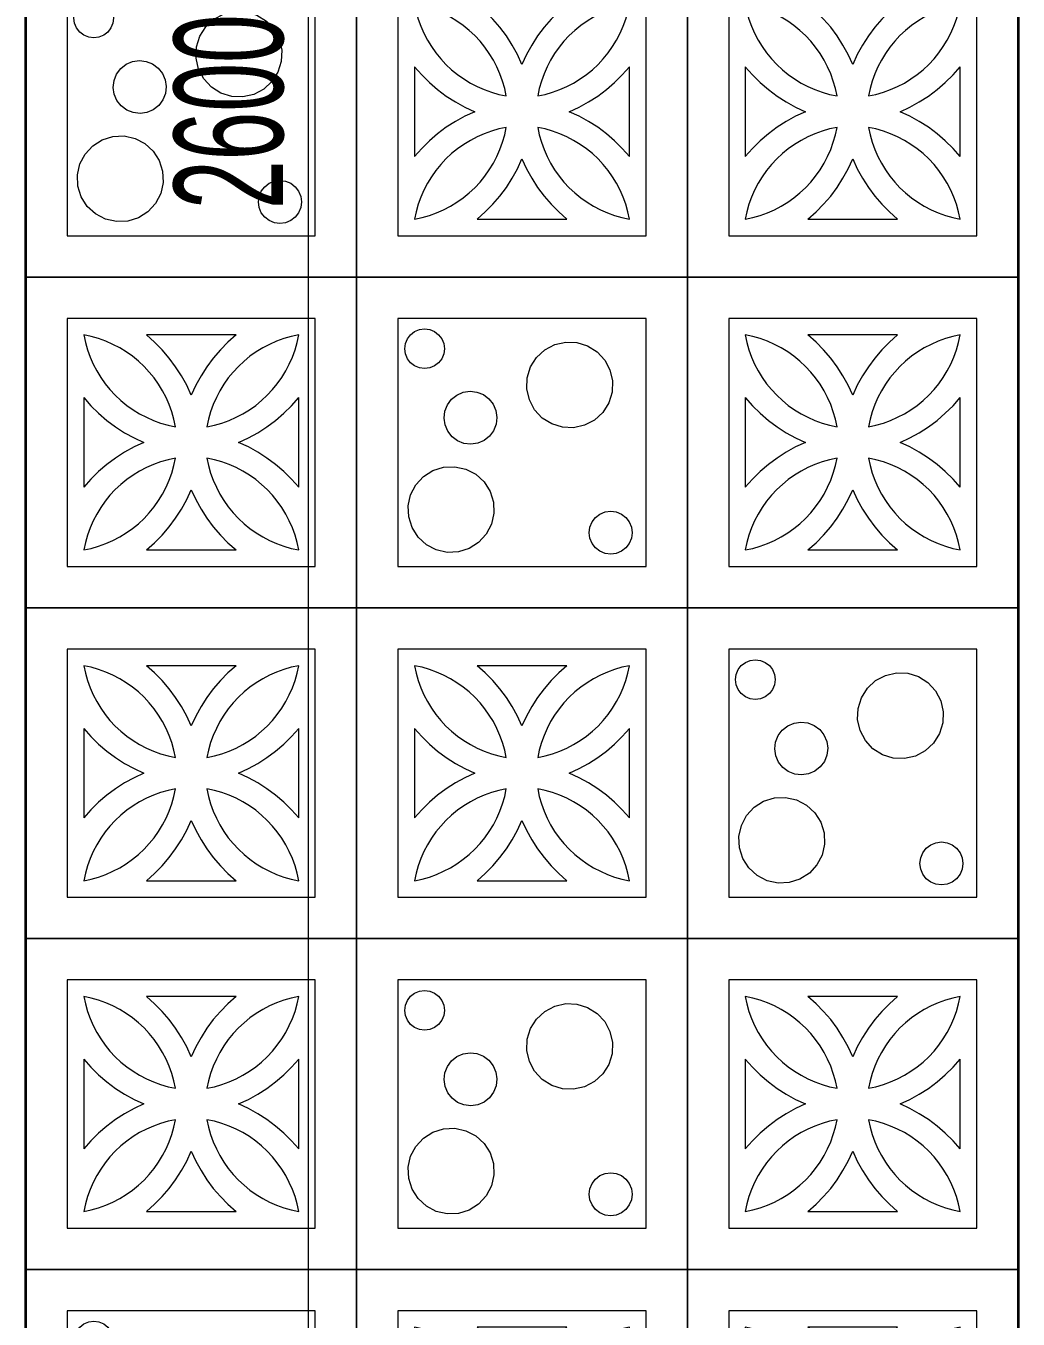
# Model space of a CAD drawing. Header units: millimetres. Extents: x 1336014 to 2939047, y -333549 to -60566.
# Drawn here: x 1390176 to 1390776, y -174925 to -174143 of the extents above; entities that cross this region are included whole.
import ezdxf

# ---------------------------------------------------------------- set-up
doc = ezdxf.new("R2010")
doc.units = ezdxf.units.MM
doc.header["$MEASUREMENT"] = 0
for name, color, linetype, lineweight in [('01.Cut', 255, 'Continuous', 35), ('03.Manh', 251, 'Continuous', 13), ('08.Dim', 156, 'Continuous', 15)]:
    doc.layers.add(name, color=color, linetype=linetype, lineweight=lineweight)
doc.styles.add('TT5_Text Dim', font='hoatbif.shx', dxfattribs={"width": 0.6})
doc.dimstyles.new('TT5_Dim 1-30', dxfattribs={"dimscale": 30, "dimtxt": 2.2, "dimasz": 1, "dimexe": 1, "dimexo": 0, "dimgap": 0.5, "dimtad": 1, "dimdec": 0, "dimzin": 0, "dimdsep": 46, "dimtxsty": 'TT5_Text Dim', "dimblk": 'ARCHTICK', "dimcen": 0, "dimdle": 1, "dimclrd": 256, "dimclre": 256, "dimclrt": 1, "dimadec": 0, "dimazin": 0, "dimtfac": 0.015, "dimtdec": 0, "dimtix": 1, "dimtmove": 2, "dimatfit": 3, "dimfxl": 1, "dimtolj": 1, "dimtzin": 0, "dimlwd": -1, "dimlwe": -1, "dimarcsym": 1})

# ---------------------------------------------------------------- blocks, each defined once
blk = doc.blocks.new('ewrw')
for p, q in [((-554.47, 1267.1), (-554.47, 1067.1)), ((-354.47, 1267.1), (-554.47, 1267.1)), ((-354.47, 1067.1), (-354.47, 1267.1)), ((-379.47, 1242.1), (-529.47, 1242.1)), ((-529.47, 1242.1), (-529.47, 1092.1)), ((-379.47, 1092.1), (-379.47, 1242.1)), ((-519.47, 1232.1), (-518.5, 1227.57)), ((-514.93, 1231.13), (-519.47, 1232.1)), ((-510.47, 1229.86), (-514.93, 1231.13)), ((-506.11, 1228.28), (-510.47, 1229.86)), ((-501.86, 1226.42), (-506.11, 1228.28)), ((-476.66, 1227.76), (-481.55, 1232.1)), ((-427.4, 1232.1), (-481.55, 1232.1)), ((-472.08, 1223.09), (-476.66, 1227.76)), ((-432.29, 1227.76), (-436.87, 1223.09)), ((-427.4, 1232.1), (-432.29, 1227.76)), ((-402.84, 1228.28), (-407.09, 1226.42)), ((-398.47, 1229.86), (-402.84, 1228.28)), ((-394.01, 1231.13), (-398.47, 1229.86)), ((-389.47, 1232.1), (-394.01, 1231.13)), ((-390.44, 1227.57), (-389.47, 1232.1)), ((-518.5, 1227.57), (-517.23, 1223.1)), ((-517.23, 1223.1), (-515.65, 1218.74)), ((-497.74, 1224.27), (-501.86, 1226.42)), ((-493.78, 1221.85), (-497.74, 1224.27)), ((-490, 1219.17), (-493.78, 1221.85)), ((-467.82, 1218.12), (-472.08, 1223.09)), ((-436.87, 1223.09), (-441.12, 1218.12)), ((-415.16, 1221.85), (-418.95, 1219.17)), ((-411.2, 1224.27), (-415.16, 1221.85)), ((-407.09, 1226.42), (-411.2, 1224.27)), ((-393.29, 1218.74), (-391.72, 1223.1)), ((-391.72, 1223.1), (-390.44, 1227.57)), ((-515.65, 1218.74), (-513.79, 1214.49)), ((-513.79, 1214.49), (-511.64, 1210.37)), ((-486.4, 1216.24), (-490, 1219.17)), ((-483.01, 1213.07), (-486.4, 1216.24)), ((-479.84, 1209.68), (-483.01, 1213.07)), ((-463.92, 1212.87), (-467.82, 1218.12)), ((-460.38, 1207.37), (-463.92, 1212.87)), ((-445.02, 1212.87), (-448.56, 1207.37)), ((-441.12, 1218.12), (-445.02, 1212.87)), ((-425.93, 1213.07), (-429.1, 1209.68)), ((-422.54, 1216.24), (-425.93, 1213.07)), ((-418.95, 1219.17), (-422.54, 1216.24)), ((-397.3, 1210.37), (-395.16, 1214.49)), ((-395.16, 1214.49), (-393.29, 1218.74)), ((-511.64, 1210.37), (-509.22, 1206.42)), ((-509.22, 1206.42), (-506.54, 1202.63)), ((-476.91, 1206.08), (-479.84, 1209.68)), ((-474.22, 1202.29), (-476.91, 1206.08)), ((-457.23, 1201.64), (-460.38, 1207.37)), ((-448.56, 1207.37), (-451.72, 1201.64)), ((-432.04, 1206.08), (-434.72, 1202.29)), ((-429.1, 1209.68), (-432.04, 1206.08)), ((-402.41, 1202.63), (-399.72, 1206.42)), ((-399.72, 1206.42), (-397.3, 1210.37)), ((-506.54, 1202.63), (-503.6, 1199.03)), ((-503.6, 1199.03), (-500.43, 1195.64)), ((-471.8, 1198.33), (-474.22, 1202.29)), ((-469.66, 1194.22), (-471.8, 1198.33)), ((-454.47, 1195.7), (-457.23, 1201.64)), ((-451.72, 1201.64), (-454.47, 1195.7)), ((-437.14, 1198.33), (-439.29, 1194.22)), ((-434.72, 1202.29), (-437.14, 1198.33)), ((-408.51, 1195.64), (-405.34, 1199.03)), ((-405.34, 1199.03), (-402.41, 1202.63)), ((-519.47, 1194.18), (-515.13, 1189.29)), ((-519.47, 1194.18), (-519.47, 1140.03)), ((-515.13, 1189.29), (-510.46, 1184.71)), ((-500.43, 1195.64), (-497.04, 1192.47)), ((-497.04, 1192.47), (-493.45, 1189.54)), ((-493.45, 1189.54), (-489.66, 1186.86)), ((-467.79, 1189.97), (-469.66, 1194.22)), ((-466.22, 1185.6), (-467.79, 1189.97)), ((-441.15, 1189.97), (-442.73, 1185.6)), ((-439.29, 1194.22), (-441.15, 1189.97)), ((-419.28, 1186.86), (-415.5, 1189.54)), ((-415.5, 1189.54), (-411.9, 1192.47)), ((-411.9, 1192.47), (-408.51, 1195.64)), ((-398.49, 1184.71), (-393.82, 1189.29)), ((-393.82, 1189.29), (-389.47, 1194.18)), ((-389.47, 1140.03), (-389.47, 1194.18)), ((-510.46, 1184.71), (-505.49, 1180.45)), ((-489.66, 1186.86), (-485.7, 1184.44)), ((-485.7, 1184.44), (-481.59, 1182.29)), ((-481.59, 1182.29), (-477.34, 1180.42)), ((-464.94, 1181.14), (-466.22, 1185.6)), ((-463.97, 1176.6), (-464.94, 1181.14)), ((-444, 1181.14), (-444.97, 1176.6)), ((-442.73, 1185.6), (-444, 1181.14)), ((-431.61, 1180.42), (-427.36, 1182.29)), ((-427.36, 1182.29), (-423.24, 1184.44)), ((-423.24, 1184.44), (-419.28, 1186.86)), ((-403.46, 1180.45), (-398.49, 1184.71)), ((-505.49, 1180.45), (-500.24, 1176.55)), ((-500.24, 1176.55), (-494.73, 1173.01)), ((-494.73, 1173.01), (-489, 1169.86)), ((-477.34, 1180.42), (-472.97, 1178.85)), ((-472.97, 1178.85), (-468.51, 1177.57)), ((-468.51, 1177.57), (-463.97, 1176.6)), ((-444.97, 1176.6), (-440.43, 1177.57)), ((-440.43, 1177.57), (-435.97, 1178.85)), ((-435.97, 1178.85), (-431.61, 1180.42)), ((-419.94, 1169.86), (-414.21, 1173.01)), ((-414.21, 1173.01), (-408.71, 1176.55)), ((-408.71, 1176.55), (-403.46, 1180.45)), ((-489, 1169.86), (-483.07, 1167.1)), ((-483.07, 1167.1), (-489, 1164.35)), ((-425.87, 1167.1), (-419.94, 1169.86)), ((-419.94, 1164.35), (-425.87, 1167.1)), ((-500.24, 1157.66), (-505.49, 1153.75)), ((-494.73, 1161.19), (-500.24, 1157.66)), ((-489, 1164.35), (-494.73, 1161.19)), ((-463.97, 1157.6), (-468.51, 1156.63)), ((-464.94, 1153.07), (-463.97, 1157.6)), ((-444.97, 1157.6), (-444, 1153.07)), ((-440.43, 1156.63), (-444.97, 1157.6)), ((-414.21, 1161.19), (-419.94, 1164.35)), ((-408.71, 1157.66), (-414.21, 1161.19)), ((-403.46, 1153.75), (-408.71, 1157.66)), ((-510.46, 1149.5), (-515.13, 1144.92)), ((-505.49, 1153.75), (-510.46, 1149.5)), ((-485.7, 1149.77), (-489.66, 1147.35)), ((-481.59, 1151.92), (-485.7, 1149.77)), ((-477.34, 1153.78), (-481.59, 1151.92)), ((-472.97, 1155.36), (-477.34, 1153.78)), ((-468.51, 1156.63), (-472.97, 1155.36)), ((-466.22, 1148.6), (-464.94, 1153.07)), ((-444, 1153.07), (-442.73, 1148.6)), ((-435.97, 1155.36), (-440.43, 1156.63)), ((-431.61, 1153.78), (-435.97, 1155.36)), ((-427.36, 1151.92), (-431.61, 1153.78)), ((-423.24, 1149.77), (-427.36, 1151.92)), ((-419.28, 1147.35), (-423.24, 1149.77)), ((-398.49, 1149.5), (-403.46, 1153.75)), ((-393.82, 1144.92), (-398.49, 1149.5)), ((-515.13, 1144.92), (-519.47, 1140.03)), ((-497.04, 1141.74), (-500.43, 1138.57)), ((-493.45, 1144.67), (-497.04, 1141.74)), ((-489.66, 1147.35), (-493.45, 1144.67)), ((-469.66, 1139.99), (-467.79, 1144.24)), ((-467.79, 1144.24), (-466.22, 1148.6)), ((-442.73, 1148.6), (-441.15, 1144.24)), ((-441.15, 1144.24), (-439.29, 1139.99)), ((-415.5, 1144.67), (-419.28, 1147.35)), ((-411.9, 1141.74), (-415.5, 1144.67)), ((-408.51, 1138.57), (-411.9, 1141.74)), ((-389.47, 1140.03), (-393.82, 1144.92)), ((-503.6, 1135.18), (-506.54, 1131.58)), ((-500.43, 1138.57), (-503.6, 1135.18)), ((-474.22, 1131.92), (-471.8, 1135.87)), ((-471.8, 1135.87), (-469.66, 1139.99)), ((-457.23, 1132.57), (-454.47, 1138.5)), ((-454.47, 1138.5), (-451.72, 1132.57)), ((-439.29, 1139.99), (-437.14, 1135.87)), ((-437.14, 1135.87), (-434.72, 1131.92)), ((-405.34, 1135.18), (-408.51, 1138.57)), ((-402.41, 1131.58), (-405.34, 1135.18)), ((-509.22, 1127.79), (-511.64, 1123.83)), ((-506.54, 1131.58), (-509.22, 1127.79)), ((-479.84, 1124.53), (-476.91, 1128.13)), ((-476.91, 1128.13), (-474.22, 1131.92)), ((-463.92, 1121.34), (-460.38, 1126.84)), ((-460.38, 1126.84), (-457.23, 1132.57)), ((-451.72, 1132.57), (-448.56, 1126.84)), ((-448.56, 1126.84), (-445.02, 1121.34)), ((-434.72, 1131.92), (-432.04, 1128.13)), ((-432.04, 1128.13), (-429.1, 1124.53)), ((-399.72, 1127.79), (-402.41, 1131.58)), ((-397.3, 1123.83), (-399.72, 1127.79)), ((-513.79, 1119.72), (-515.65, 1115.47)), ((-511.64, 1123.83), (-513.79, 1119.72)), ((-486.4, 1117.97), (-483.01, 1121.14)), ((-483.01, 1121.14), (-479.84, 1124.53)), ((-467.82, 1116.09), (-463.92, 1121.34)), ((-445.02, 1121.34), (-441.12, 1116.09)), ((-429.1, 1124.53), (-425.93, 1121.14)), ((-425.93, 1121.14), (-422.54, 1117.97)), ((-395.16, 1119.72), (-397.3, 1123.83)), ((-393.29, 1115.47), (-395.16, 1119.72)), ((-517.23, 1111.1), (-518.5, 1106.64)), ((-515.65, 1115.47), (-517.23, 1111.1)), ((-497.74, 1109.94), (-493.78, 1112.36)), ((-493.78, 1112.36), (-490, 1115.04)), ((-490, 1115.04), (-486.4, 1117.97)), ((-476.66, 1106.45), (-472.08, 1111.12)), ((-472.08, 1111.12), (-467.82, 1116.09)), ((-441.12, 1116.09), (-436.87, 1111.12)), ((-436.87, 1111.12), (-432.29, 1106.45)), ((-422.54, 1117.97), (-418.95, 1115.04)), ((-418.95, 1115.04), (-415.16, 1112.36)), ((-415.16, 1112.36), (-411.2, 1109.94)), ((-391.72, 1111.1), (-393.29, 1115.47)), ((-390.44, 1106.64), (-391.72, 1111.1)), ((-518.5, 1106.64), (-519.47, 1102.1)), ((-519.47, 1102.1), (-514.93, 1103.07)), ((-514.93, 1103.07), (-510.47, 1104.35)), ((-510.47, 1104.35), (-506.11, 1105.92)), ((-506.11, 1105.92), (-501.86, 1107.79)), ((-501.86, 1107.79), (-497.74, 1109.94)), ((-481.55, 1102.1), (-476.66, 1106.45)), ((-432.29, 1106.45), (-427.4, 1102.1)), ((-411.2, 1109.94), (-407.09, 1107.79)), ((-407.09, 1107.79), (-402.84, 1105.92)), ((-402.84, 1105.92), (-398.47, 1104.35)), ((-398.47, 1104.35), (-394.01, 1103.07)), ((-394.01, 1103.07), (-389.47, 1102.1)), ((-389.47, 1102.1), (-390.44, 1106.64)), ((-481.55, 1102.1), (-427.4, 1102.1)), ((-529.47, 1092.1), (-379.47, 1092.1)), ((-554.47, 1067.1), (-354.47, 1067.1))]:
    blk.add_line(p, q)
blk = doc.blocks.new('q\xadeqw')
for p, q in [((-554.47, 992.1), (-554.47, 792.1)), ((-354.47, 992.1), (-554.47, 992.1)), ((-354.47, 792.1), (-354.47, 992.1)), ((-379.47, 967.1), (-529.47, 967.1)), ((-529.47, 967.1), (-529.47, 817.1)), ((-379.47, 817.1), (-379.47, 967.1)), ((-524.97, 951.83), (-523.77, 954.72)), ((-523.77, 954.72), (-521.86, 957.21)), ((-521.86, 957.21), (-519.38, 959.12)), ((-519.38, 959.12), (-516.48, 960.32)), ((-516.48, 960.32), (-513.38, 960.72)), ((-513.38, 960.72), (-510.27, 960.32)), ((-510.27, 960.32), (-507.38, 959.12)), ((-507.38, 959.12), (-504.89, 957.21)), ((-504.89, 957.21), (-502.99, 954.72)), ((-502.99, 954.72), (-501.79, 951.83)), ((-525.38, 948.72), (-524.97, 951.83)), ((-524.97, 945.62), (-525.38, 948.72)), ((-501.79, 951.83), (-501.38, 948.72)), ((-501.38, 948.72), (-501.79, 945.62)), ((-445.64, 943.49), (-440.66, 948.11)), ((-440.66, 948.11), (-434.66, 951.27)), ((-434.66, 951.27), (-428.04, 952.78)), ((-428.04, 952.78), (-421.26, 952.51)), ((-421.26, 952.51), (-414.78, 950.51)), ((-414.78, 950.51), (-409.03, 946.89)), ((-409.03, 946.89), (-404.42, 941.91)), ((-523.77, 942.72), (-524.97, 945.62)), ((-521.86, 940.24), (-523.77, 942.72)), ((-519.38, 938.33), (-521.86, 940.24)), ((-504.89, 940.24), (-507.38, 938.33)), ((-502.99, 942.72), (-504.89, 940.24)), ((-501.79, 945.62), (-502.99, 942.72)), ((-449.26, 937.75), (-445.64, 943.49)), ((-404.42, 941.91), (-401.26, 935.91)), ((-516.48, 937.13), (-519.38, 938.33)), ((-513.38, 936.72), (-516.48, 937.13)), ((-510.27, 937.13), (-513.38, 936.72)), ((-507.38, 938.33), (-510.27, 937.13)), ((-451.53, 924.49), (-451.27, 931.27)), ((-451.27, 931.27), (-449.26, 937.75)), ((-401.26, 935.91), (-399.75, 929.29)), ((-489.97, 922.43), (-485.84, 923.03)), ((-485.84, 923.03), (-481.69, 922.54)), ((-450.03, 917.87), (-451.53, 924.49)), ((-399.75, 929.29), (-400.01, 922.51)), ((-499.59, 914.84), (-497.09, 918.19)), ((-497.09, 918.19), (-493.81, 920.78)), ((-493.81, 920.78), (-489.97, 922.43)), ((-481.69, 922.54), (-477.81, 921)), ((-477.81, 921), (-474.46, 918.5)), ((-474.46, 918.5), (-471.88, 915.22)), ((-471.88, 915.22), (-470.22, 911.38)), ((-446.86, 911.86), (-450.03, 917.87)), ((-402.02, 916.02), (-405.64, 910.28)), ((-400.01, 922.51), (-402.02, 916.02)), ((-501.62, 906.81), (-501.13, 910.96)), ((-501.13, 910.96), (-499.59, 914.84)), ((-470.22, 911.38), (-469.62, 907.25)), ((-469.62, 907.25), (-470.11, 903.1)), ((-442.25, 906.88), (-446.86, 911.86)), ((-405.64, 910.28), (-410.62, 905.67)), ((-501.02, 902.68), (-501.62, 906.81)), ((-499.37, 898.84), (-501.02, 902.68)), ((-470.11, 903.1), (-471.65, 899.22)), ((-436.51, 903.27), (-442.25, 906.88)), ((-430.02, 901.26), (-436.51, 903.27)), ((-423.24, 901), (-430.02, 901.26)), ((-416.62, 902.5), (-423.24, 901)), ((-410.62, 905.67), (-416.62, 902.5)), ((-496.78, 895.56), (-499.37, 898.84)), ((-493.43, 893.07), (-496.78, 895.56)), ((-489.55, 891.52), (-493.43, 893.07)), ((-485.4, 891.03), (-489.55, 891.52)), ((-481.27, 891.63), (-485.4, 891.03)), ((-477.43, 893.29), (-481.27, 891.63)), ((-474.15, 895.87), (-477.43, 893.29)), ((-471.65, 899.22), (-474.15, 895.87)), ((-508.34, 875.13), (-501.86, 877.16)), ((-501.86, 877.16), (-495.08, 877.45)), ((-495.08, 877.45), (-488.45, 875.97)), ((-488.45, 875.97), (-482.44, 872.83)), ((-518.66, 866.49), (-514.06, 871.49)), ((-514.06, 871.49), (-508.34, 875.13)), ((-482.44, 872.83), (-477.44, 868.24)), ((-477.44, 868.24), (-473.8, 862.51)), ((-523.27, 853.85), (-521.8, 860.47)), ((-521.8, 860.47), (-518.66, 866.49)), ((-473.8, 862.51), (-471.77, 856.03)), ((-522.99, 847.06), (-523.27, 853.85)), ((-471.77, 856.03), (-471.48, 849.25)), ((-520.95, 840.59), (-522.99, 847.06)), ((-471.48, 849.25), (-472.95, 842.63)), ((-412.1, 844.03), (-410.03, 846.72)), ((-410.03, 846.72), (-407.34, 848.79)), ((-407.34, 848.79), (-404.2, 850.09)), ((-404.2, 850.09), (-400.84, 850.53)), ((-400.84, 850.53), (-397.47, 850.09)), ((-397.47, 850.09), (-394.34, 848.79)), ((-394.34, 848.79), (-391.65, 846.72)), ((-391.65, 846.72), (-389.58, 844.03)), ((-517.31, 834.86), (-520.95, 840.59)), ((-472.95, 842.63), (-476.1, 836.61)), ((-413.84, 837.53), (-413.4, 840.9)), ((-413.4, 834.17), (-413.84, 837.53)), ((-413.4, 840.9), (-412.1, 844.03)), ((-389.58, 844.03), (-388.28, 840.9)), ((-388.28, 840.9), (-387.84, 837.53)), ((-387.84, 837.53), (-388.28, 834.17)), ((-512.31, 830.27), (-517.31, 834.86)), ((-506.3, 827.13), (-512.31, 830.27)), ((-480.69, 831.61), (-486.42, 827.97)), ((-476.1, 836.61), (-480.69, 831.61)), ((-412.1, 831.03), (-413.4, 834.17)), ((-410.03, 828.34), (-412.1, 831.03)), ((-389.58, 831.03), (-391.65, 828.34)), ((-388.28, 834.17), (-389.58, 831.03)), ((-499.67, 825.65), (-506.3, 827.13)), ((-492.89, 825.94), (-499.67, 825.65)), ((-486.42, 827.97), (-492.89, 825.94)), ((-407.34, 826.27), (-410.03, 828.34)), ((-404.2, 824.97), (-407.34, 826.27)), ((-400.84, 824.53), (-404.2, 824.97)), ((-397.47, 824.97), (-400.84, 824.53)), ((-394.34, 826.27), (-397.47, 824.97)), ((-391.65, 828.34), (-394.34, 826.27)), ((-529.47, 817.1), (-379.47, 817.1)), ((-554.47, 792.1), (-354.47, 792.1))]:
    blk.add_line(p, q)
blk = doc.blocks.new('\xadqerqwr')
at = {"layer": '01.Cut'}
blk.add_lwpolyline([(-300, 2600), (300, 2600), (300, 0), (-300, 0)], close=True, dxfattribs=at)
for name, p in [('q\xadeqw', (254.47, 407.9)), ('ewrw', (454.47, 132.9)), ('ewrw', (654.47, 132.9)), ('ewrw', (254.47, -67.1)), ('q\xadeqw', (454.47, 207.9)), ('ewrw', (654.47, -67.1)), ('ewrw', (254.47, -267.1)), ('ewrw', (454.47, -267.1)), ('q\xadeqw', (654.47, 7.9)), ('ewrw', (254.47, -467.1)), ('q\xadeqw', (454.47, -192.1)), ('ewrw', (654.47, -467.1)), ('q\xadeqw', (254.47, -392.1)), ('ewrw', (454.47, -667.1)), ('ewrw', (654.47, -667.1))]:
    blk.add_blockref(name, p)
blk = doc.blocks.new('_ARCHTICK')
at = {"const_width": 0.15}
blk.add_lwpolyline([(-0.5, -0.5), (0.5, 0.5)], dxfattribs=at)
blk = doc.blocks.new('*D169')
at = {"layer": '08.Dim', "transparency": 16777216}
for p, q in [((1390346.6, -175524.78), (1390346.6, -172864.78)), ((1390475.6, -172894.78), (1390316.6, -172894.78)), ((1390395.1, -175494.78), (1390316.6, -175494.78))]:
    blk.add_line(p, q, dxfattribs=at)
at = {"layer": 'Defpoints', "color": 0, "transparency": 16777216}
for p in [(1390346.6, -172894.78), (1390475.6, -172894.78), (1390395.1, -175494.78)]:
    blk.add_point(p, dxfattribs=at)
at = {"layer": '08.Dim', "transparency": 16777216, "xscale": 30, "yscale": 30, "zscale": 30}
for p, rotation in [((1390346.6, -172894.78), 90), ((1390346.6, -175494.78), 270)]:
    blk.add_blockref('_ARCHTICK', p, dxfattribs=dict(at, rotation=rotation))
at = {"layer": '08.Dim', "color": 1, "transparency": 16777216, "insert": (1390298.6, -174194.78), "char_height": 66, "attachment_point": 5, "rotation": 90, "style": 'TT5_Text Dim'}
blk.add_mtext('\\A1;2600', dxfattribs=at)

msp = doc.modelspace()

# ---------------------------------------------------------------- block references
at = {"layer": '03.Manh'}
msp.add_blockref('\xadqerqwr', (1390475.6, -175494.78), dxfattribs=at)

# ---------------------------------------------------------------- dimensions: what is measured, and where the dimension line sits
at = {"layer": '08.Dim'}
dim = msp.add_linear_dim(base=(1390346.6, -172894.78), p1=(1390395.1, -175494.78), p2=(1390475.6, -172894.78), angle=90, dimstyle='TT5_Dim 1-30', dxfattribs=at)
dim.commit()
dim.dimension.update_dxf_attribs({"geometry": '*D169', "text_midpoint": (1390298.6, -174194.78)})

doc.saveas('drawing.dxf')
